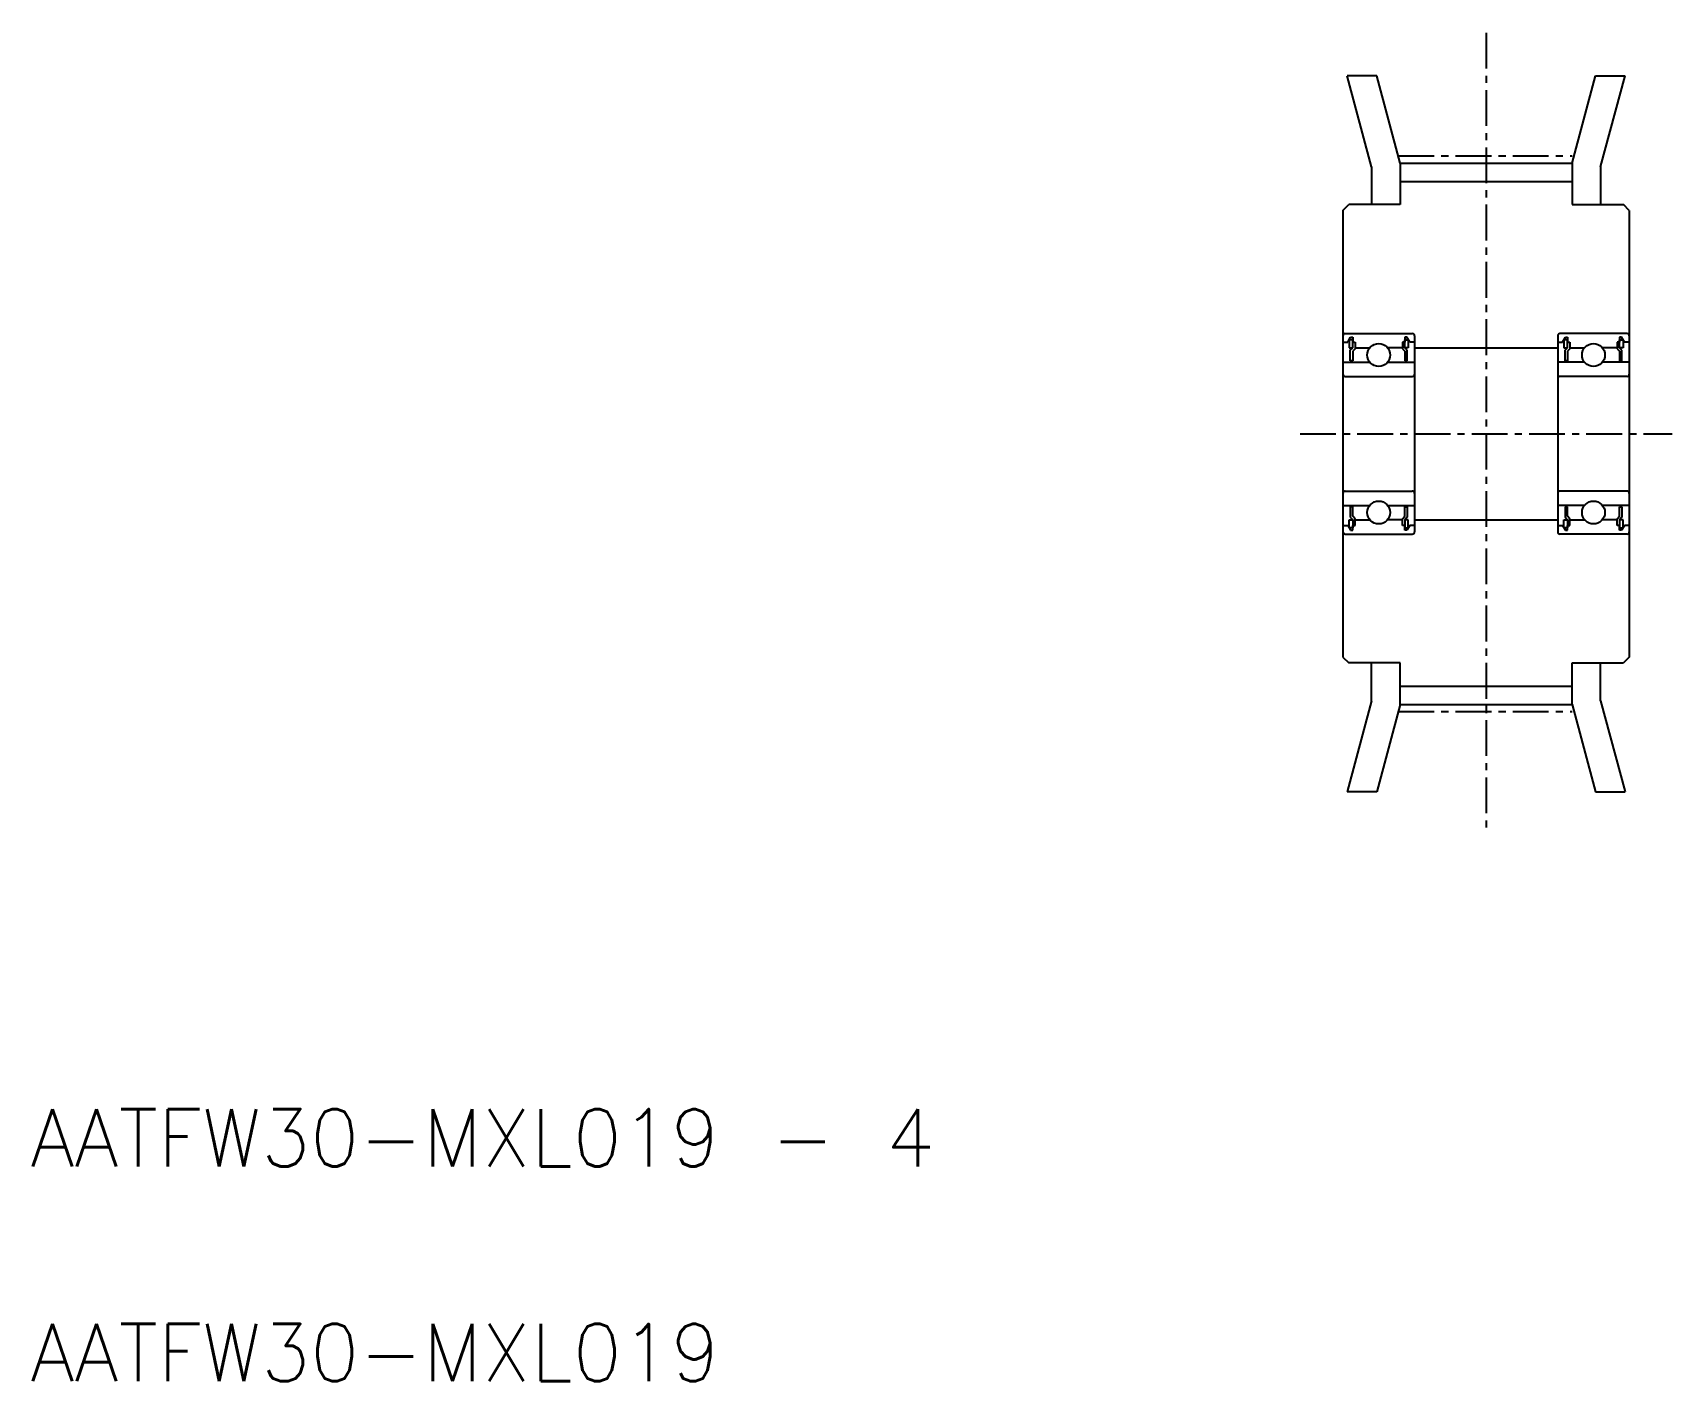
# Model space of a CAD drawing. Extents: x 5.1 to 62.3, y 5 to 52.1.
import ezdxf

# ---------------------------------------------------------------- set-up
doc = ezdxf.new("R2010")
doc.units = 0
doc.linetypes.add('CENTER', pattern=[2, 1.25, -0.25, 0.25, -0.25])
doc.layers.get('0').update_dxf_attribs({"linetype": 'CONTINUOUS'})
doc.layers.add('CENTER', color=1, linetype='CENTER')
doc.styles.get("Standard").update_dxf_attribs({"font": 'txt', "bigfont": 'BIGFONT'})

msp = doc.modelspace()

# ---------------------------------------------------------------- linework, layer by layer
at = {"color": 7, "linetype": 'CONTINUOUS'}
for p, q in [((52.03, 50.579), (50.995, 50.579)), ((51.848, 47.397), (50.995, 50.579)), ((52.848, 47.529), (52.03, 50.579)), ((58.848, 47.529), (59.665, 50.579)), ((59.665, 50.579), (60.7, 50.579)), ((59.848, 47.397), (60.7, 50.579)), ((52.848, 47.529), (58.848, 47.529)), ((52.848, 47.529), (52.848, 46.079)), ((58.848, 47.529), (58.848, 46.079)), ((51.848, 47.397), (51.848, 46.079)), ((59.848, 47.397), (59.848, 46.079)), ((52.848, 46.889), (58.848, 46.889)), ((50.848, 45.879), (51.048, 46.079)), ((50.848, 45.879), (50.848, 30.279)), ((52.848, 46.079), (51.048, 46.079)), ((58.848, 46.079), (60.648, 46.079)), ((60.848, 45.879), (60.648, 46.079)), ((60.848, 45.879), (60.848, 30.279)), ((50.848, 41.499), (50.848, 34.659)), ((50.848, 41.279), (51.018, 41.279)), ((50.861, 41.543), (50.861, 41.543)), ((50.928, 41.579), (53.268, 41.579)), ((51.018, 41.279), (51.116, 41.449)), ((51.067, 41.364), (51.067, 41.079)), ((51.188, 41.364), (51.067, 41.364)), ((51.116, 41.449), (51.188, 41.449)), ((51.188, 41.449), (51.188, 41.279)), ((51.188, 41.079), (51.188, 41.364)), ((51.188, 41.279), (51.273, 41.279)), ((51.273, 41.279), (51.273, 41.044)), ((53.008, 41.279), (52.923, 41.279)), ((52.923, 41.279), (52.923, 41.044)), ((53.008, 41.449), (53.008, 41.279)), ((53.08, 41.449), (53.008, 41.449)), ((53.008, 41.079), (53.008, 41.364)), ((53.008, 41.364), (53.129, 41.364)), ((53.178, 41.279), (53.08, 41.449)), ((53.129, 41.364), (53.129, 41.079)), ((53.348, 41.279), (53.178, 41.279)), ((53.348, 41.499), (53.348, 34.659)), ((58.348, 41.499), (58.348, 34.659)), ((58.348, 41.279), (58.518, 41.279)), ((60.768, 41.579), (58.428, 41.579)), ((58.518, 41.279), (58.616, 41.449)), ((58.567, 41.364), (58.567, 41.079)), ((58.688, 41.364), (58.567, 41.364)), ((58.616, 41.449), (58.688, 41.449)), ((58.688, 41.449), (58.688, 41.279)), ((58.688, 41.079), (58.688, 41.364)), ((58.688, 41.279), (58.773, 41.279)), ((58.773, 41.279), (58.773, 41.044)), ((60.423, 41.279), (60.423, 41.044)), ((60.508, 41.279), (60.423, 41.279)), ((60.58, 41.449), (60.508, 41.449)), ((60.508, 41.449), (60.508, 41.279)), ((60.508, 41.364), (60.629, 41.364)), ((60.508, 41.079), (60.508, 41.364)), ((60.678, 41.279), (60.58, 41.449)), ((60.629, 41.364), (60.629, 41.079)), ((60.848, 41.279), (60.678, 41.279)), ((60.835, 41.543), (60.835, 41.543)), ((60.848, 41.499), (60.848, 34.659)), ((51.067, 41.079), (51.188, 41.079)), ((51.103, 40.994), (51.188, 41.079)), ((51.103, 40.629), (51.103, 40.994)), ((51.273, 41.044), (51.188, 40.959)), ((51.188, 40.959), (51.188, 40.629)), ((51.273, 41.109), (51.303, 41.079)), ((51.303, 41.079), (51.785, 41.079)), ((52.893, 41.079), (52.41, 41.079)), ((52.923, 41.109), (52.893, 41.079)), ((52.923, 41.044), (53.008, 40.959)), ((53.129, 41.079), (53.008, 41.079)), ((53.093, 40.994), (53.008, 41.079)), ((53.008, 40.959), (53.008, 40.629)), ((53.093, 40.629), (53.093, 40.994)), ((53.348, 41.079), (58.348, 41.079)), ((58.567, 41.079), (58.688, 41.079)), ((58.603, 40.994), (58.688, 41.079)), ((58.603, 40.629), (58.603, 40.994)), ((58.773, 41.044), (58.688, 40.959)), ((58.688, 40.959), (58.688, 40.629)), ((58.773, 41.109), (58.803, 41.079)), ((58.803, 41.079), (59.285, 41.079)), ((60.393, 41.079), (59.91, 41.079)), ((60.423, 41.109), (60.393, 41.079)), ((60.423, 41.044), (60.508, 40.959)), ((60.593, 40.994), (60.508, 41.079)), ((60.629, 41.079), (60.508, 41.079)), ((60.508, 40.959), (60.508, 40.629)), ((60.593, 40.629), (60.593, 40.994)), ((50.848, 40.579), (51.785, 40.579)), ((51.188, 40.629), (51.103, 40.629)), ((52.41, 40.579), (53.348, 40.579)), ((53.008, 40.629), (53.093, 40.629)), ((59.285, 40.579), (58.348, 40.579)), ((58.688, 40.629), (58.603, 40.629)), ((60.848, 40.579), (59.91, 40.579)), ((60.508, 40.629), (60.593, 40.629)), ((50.928, 40.079), (53.268, 40.079)), ((60.768, 40.079), (58.428, 40.079)), ((50.928, 36.079), (53.268, 36.079)), ((60.768, 36.079), (58.428, 36.079)), ((50.848, 35.579), (51.785, 35.579)), ((51.188, 35.529), (51.103, 35.529)), ((51.103, 35.529), (51.103, 35.164)), ((51.188, 35.199), (51.188, 35.529)), ((52.41, 35.579), (53.348, 35.579)), ((53.008, 35.529), (53.093, 35.529)), ((53.008, 35.199), (53.008, 35.529)), ((53.093, 35.529), (53.093, 35.164)), ((59.285, 35.579), (58.348, 35.579)), ((58.688, 35.529), (58.603, 35.529)), ((58.603, 35.529), (58.603, 35.164)), ((58.688, 35.199), (58.688, 35.529)), ((60.848, 35.579), (59.91, 35.579)), ((60.508, 35.199), (60.508, 35.529)), ((60.508, 35.529), (60.593, 35.529)), ((60.593, 35.529), (60.593, 35.164)), ((51.067, 35.079), (51.188, 35.079)), ((51.067, 34.794), (51.067, 35.079)), ((51.103, 35.164), (51.188, 35.079)), ((51.273, 35.114), (51.188, 35.199)), ((51.188, 35.079), (51.188, 34.794)), ((51.273, 34.879), (51.273, 35.114)), ((51.273, 35.049), (51.303, 35.079)), ((51.303, 35.079), (51.785, 35.079)), ((52.893, 35.079), (52.41, 35.079)), ((52.923, 35.049), (52.893, 35.079)), ((52.923, 35.114), (53.008, 35.199)), ((52.923, 34.879), (52.923, 35.114)), ((53.093, 35.164), (53.008, 35.079)), ((53.129, 35.079), (53.008, 35.079)), ((53.008, 35.079), (53.008, 34.794)), ((53.129, 34.794), (53.129, 35.079)), ((53.348, 35.079), (58.348, 35.079)), ((58.567, 34.794), (58.567, 35.079)), ((58.567, 35.079), (58.688, 35.079)), ((58.603, 35.164), (58.688, 35.079)), ((58.773, 35.114), (58.688, 35.199)), ((58.688, 35.079), (58.688, 34.794)), ((58.773, 34.879), (58.773, 35.114)), ((58.773, 35.049), (58.803, 35.079)), ((58.803, 35.079), (59.285, 35.079)), ((60.393, 35.079), (59.91, 35.079)), ((60.423, 35.049), (60.393, 35.079)), ((60.423, 35.114), (60.508, 35.199)), ((60.423, 34.879), (60.423, 35.114)), ((60.593, 35.164), (60.508, 35.079)), ((60.508, 35.079), (60.508, 34.794)), ((60.629, 35.079), (60.508, 35.079)), ((60.629, 34.794), (60.629, 35.079)), ((50.848, 34.879), (51.018, 34.879)), ((50.861, 34.615), (50.861, 34.615)), ((50.928, 34.579), (53.268, 34.579)), ((51.018, 34.879), (51.116, 34.709)), ((51.188, 34.794), (51.067, 34.794)), ((51.116, 34.709), (51.188, 34.709)), ((51.188, 34.709), (51.188, 34.879)), ((51.188, 34.879), (51.273, 34.879)), ((53.008, 34.879), (52.923, 34.879)), ((53.008, 34.709), (53.008, 34.879)), ((53.008, 34.794), (53.129, 34.794)), ((53.08, 34.709), (53.008, 34.709)), ((53.178, 34.879), (53.08, 34.709)), ((53.348, 34.879), (53.178, 34.879)), ((58.348, 34.879), (58.518, 34.879)), ((60.768, 34.579), (58.428, 34.579)), ((58.518, 34.879), (58.616, 34.709)), ((58.688, 34.794), (58.567, 34.794)), ((58.616, 34.709), (58.688, 34.709)), ((58.688, 34.709), (58.688, 34.879)), ((58.688, 34.879), (58.773, 34.879)), ((60.508, 34.879), (60.423, 34.879)), ((60.508, 34.709), (60.508, 34.879)), ((60.508, 34.794), (60.629, 34.794)), ((60.58, 34.709), (60.508, 34.709)), ((60.678, 34.879), (60.58, 34.709)), ((60.848, 34.879), (60.678, 34.879)), ((60.835, 34.615), (60.835, 34.615)), ((50.848, 30.279), (51.048, 30.079)), ((52.848, 30.079), (51.048, 30.079)), ((51.848, 28.76), (51.848, 30.079)), ((52.848, 28.629), (52.848, 30.079)), ((58.848, 30.079), (60.648, 30.079)), ((58.848, 28.629), (58.848, 30.079)), ((59.848, 28.76), (59.848, 30.079)), ((60.848, 30.279), (60.648, 30.079)), ((52.848, 29.269), (58.848, 29.269)), ((51.848, 28.76), (50.995, 25.579)), ((59.848, 28.76), (60.7, 25.579)), ((52.848, 28.629), (52.03, 25.579)), ((52.848, 28.629), (58.848, 28.629)), ((58.848, 28.629), (59.665, 25.579)), ((52.03, 25.579), (50.995, 25.579)), ((59.665, 25.579), (60.7, 25.579))]:
    msp.add_line(p, q, dxfattribs=at)
for centre in [(52.098, 40.829), (59.598, 40.829), (52.098, 35.329), (59.598, 35.329)]:
    msp.add_circle(centre, 0.4, dxfattribs=at)
for centre, start, end in [((50.928, 41.499), 90, 180), ((53.268, 41.499), 0, 90), ((58.428, 41.499), 90, 180), ((60.768, 41.499), 0, 90), ((50.928, 40.159), 180, 270), ((53.268, 40.159), 270, 0), ((58.428, 40.159), 180, 270), ((60.768, 40.159), 270, 0), ((50.928, 35.999), 90, 180), ((53.268, 35.999), 360, 90), ((58.428, 35.999), 90, 180), ((60.768, 35.999), 0, 90), ((50.928, 34.659), 180, 270), ((53.268, 34.659), 270, 360), ((58.428, 34.659), 180, 270), ((60.768, 34.659), 270, 0)]:
    msp.add_arc(centre, 0.08, start, end, dxfattribs=at)
at = {"layer": 'CENTER', "color": 1, "linetype": 'CENTER'}
for p, q in [((55.848, 52.079), (55.848, 24.079)), ((52.781, 47.779), (58.848, 47.779)), ((49.348, 38.079), (62.348, 38.079)), ((52.781, 28.379), (58.848, 28.379))]:
    msp.add_line(p, q, dxfattribs=at)

# ---------------------------------------------------------------- texts
at = {"color": 7, "linetype": 'CONTINUOUS'}
for s, p in [('AATFW30-MXL019 - 4', (5, 12.5)), ('AATFW30-MXL019', (5, 5))]:
    msp.add_text(s, height=2, dxfattribs=at).set_placement(p)

doc.saveas('drawing.dxf')
